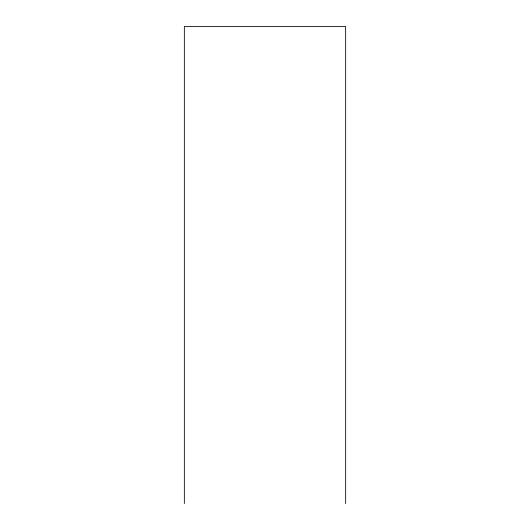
<?xml version="1.0" encoding="UTF-8"?>
<svg xmlns="http://www.w3.org/2000/svg" width="530" height="530" viewBox="0 0 530 530"><rect width="100%" height="100%" fill="white"/><g stroke="black" fill="none" stroke-linecap="round" stroke-linejoin="round"><path stroke-width="0.79" d="M345.653 503.5L345.653 26.5L184.347 26.5L184.347 503.5"/></g></svg>
